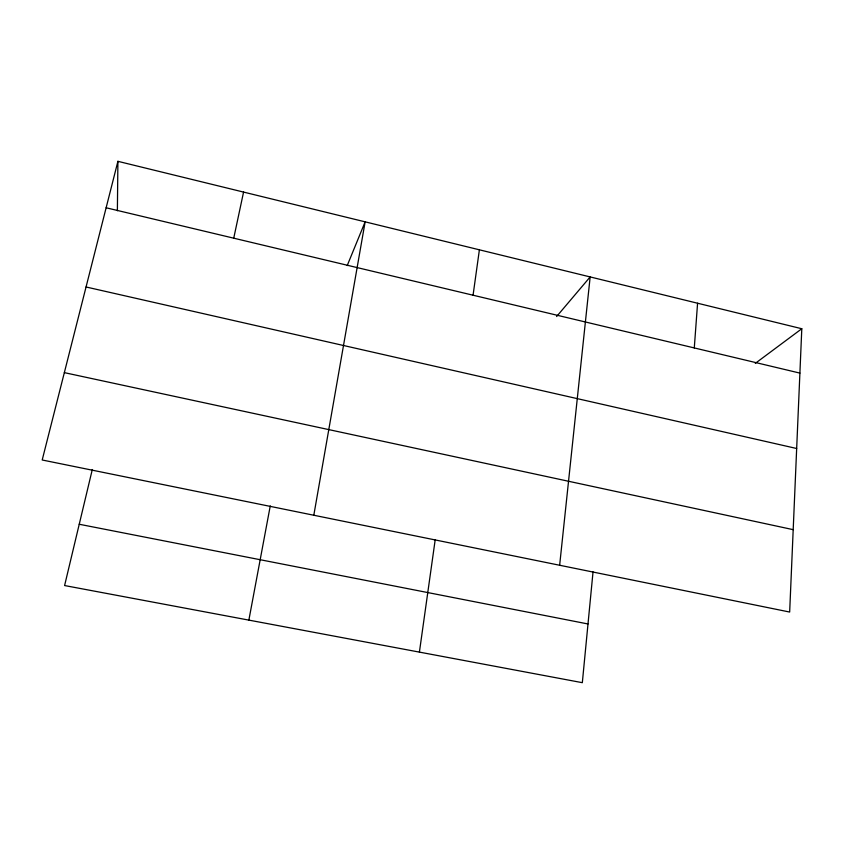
<?xml version="1.0" encoding="UTF-8"?>
<svg xmlns="http://www.w3.org/2000/svg" width="844" height="844" viewBox="0 0 844 844"><rect width="100%" height="100%" fill="white"/><g stroke="black" fill="none" stroke-linecap="round" stroke-linejoin="round"><path stroke-width="1.27" d="M117.379 210.736L117.907 161.32L801.8 328.738L789.667 612.048L42.2 459.991L117.907 161.32M694.285 347.939L697.577 303.218M593.037 571.852L582.328 682.68L64.598 585.546L92.302 469.538M559.646 565.258L590.156 276.927L556.618 316.532M419.405 652.117L435.219 539.601M473.062 295.221L479.392 249.813M313.81 515.241L365.135 221.845L347.211 265.586M248.864 620.118L270.259 505.894M233.735 238.187L243.568 192.084M755.285 363.363L801.8 328.738M79.23 524.251L588.004 623.969M64.344 372.637L793.202 529.663M86.056 286.981L796.673 448.502M106.133 207.772L799.901 373.101"/></g></svg>
